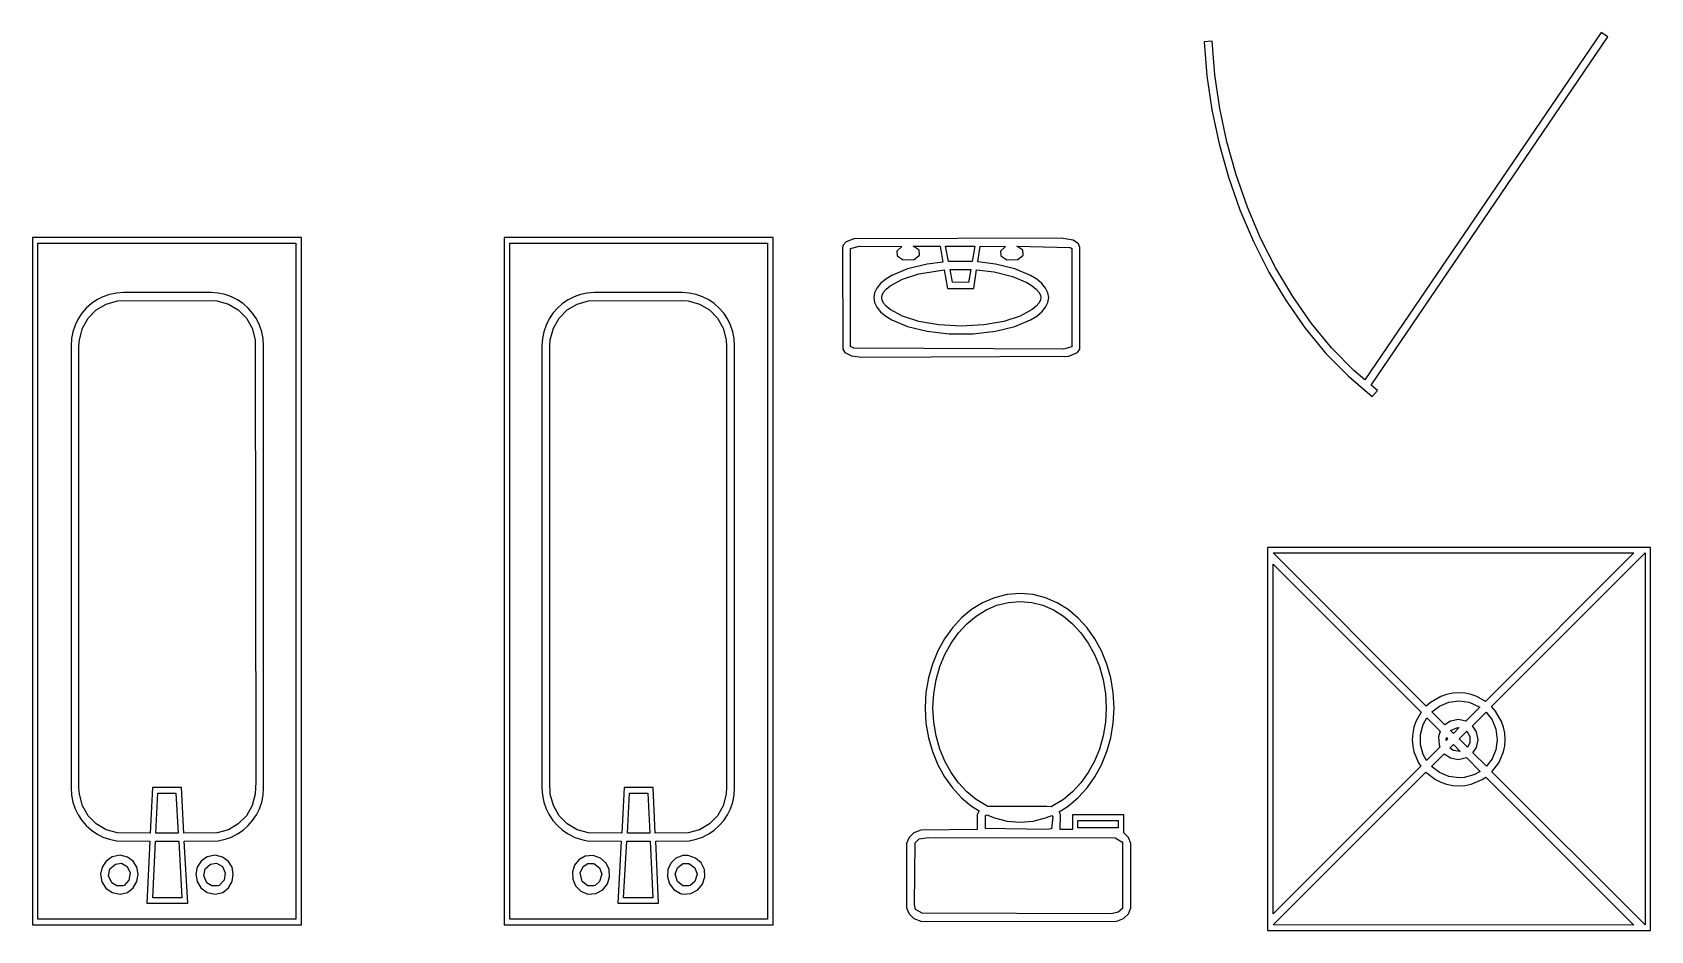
# Model space of a CAD drawing. Header units: metres. Extents: x -13 to 22, y -10.4 to 9.6.
# Drawn here: x -1.936 to 2.154, y -0.506 to 1.763 of the extents above; entities that cross this region are included whole.
import ezdxf

# ---------------------------------------------------------------- set-up
doc = ezdxf.new("R2010")
doc.units = ezdxf.units.M

msp = doc.modelspace()

# ---------------------------------------------------------------- linework, layer by layer
for p, q in [((2.02956, 1.76286), (1.43228, 0.884918)), ((2.0461, 1.75162), (2.02956, 1.76286)), ((1.04581, 1.74051), (1.02588, 1.73892)), ((1.02588, 1.73892), (1.03271, 1.65326)), ((1.0526, 1.6555), (1.04581, 1.74051)), ((1.44763, 0.871902), (2.0461, 1.75162)), ((1.03271, 1.65326), (1.04539, 1.56694)), ((1.06508, 1.57048), (1.0526, 1.6555)), ((1.04539, 1.56694), (1.06367, 1.48128)), ((1.08308, 1.48608), (1.06508, 1.57048)), ((1.06367, 1.48128), (1.08736, 1.3969)), ((1.10643, 1.40291), (1.08308, 1.48608)), ((1.08736, 1.3969), (1.1163, 1.31441)), ((1.13495, 1.32164), (1.10643, 1.40291)), ((1.1163, 1.31441), (1.1503, 1.23442)), ((1.16843, 1.24286), (1.13495, 1.32164)), ((-1.2562, 1.24463), (-1.93643, 1.24463)), ((-1.93643, 1.24463), (-1.93643, -0.491531)), ((-1.92229, -0.477402), (-1.92229, 1.23048)), ((-1.92229, 1.23048), (-1.27032, 1.23048)), ((-1.27032, 1.23048), (-1.27032, -0.477402)), ((-1.2562, -0.491531), (-1.2562, 1.24463)), ((-0.063553, 1.24463), (-0.74379, 1.24463)), ((-0.74379, 1.24463), (-0.74379, -0.491531)), ((-0.72966, -0.477402), (-0.72966, 1.23048)), ((-0.72966, 1.23048), (-0.077698, 1.23048)), ((-0.077698, 1.23048), (-0.077698, -0.477402)), ((-0.063553, -0.491531), (-0.063553, 1.24463)), ((0.121063, 1.23386), (0.113297, 1.22569)), ((0.140411, 1.24097), (0.121063, 1.23386)), ((0.664413, 1.24274), (0.140411, 1.24097)), ((0.694321, 1.23802), (0.664413, 1.24274)), ((0.708374, 1.22864), (0.694321, 1.23802)), ((0.711777, 1.21925), (0.708374, 1.22864)), ((1.1503, 1.23442), (1.18919, 1.15758)), ((1.20671, 1.16722), (1.16843, 1.24286)), ((0.113297, 1.22569), (0.111755, 1.21925)), ((0.111755, 1.21925), (0.112152, 0.962982)), ((0.13176, 0.96965), (0.132065, 1.21715)), ((0.132065, 1.21715), (0.154602, 1.22256)), ((0.154602, 1.22256), (0.261581, 1.22192)), ((0.261581, 1.22192), (0.24855, 1.21004)), ((0.24855, 1.21004), (0.249771, 1.19817)), ((0.249771, 1.19817), (0.264862, 1.18828)), ((0.264862, 1.18828), (0.292587, 1.18941)), ((0.305283, 1.21248), (0.290039, 1.22273)), ((0.290039, 1.22273), (0.358444, 1.22273)), ((0.292587, 1.18941), (0.306534, 1.20032)), ((0.306534, 1.20032), (0.305283, 1.21248)), ((0.358444, 1.22273), (0.365448, 1.18269)), ((0.371704, 1.22273), (0.445969, 1.22273)), ((0.379471, 1.18388), (0.371704, 1.22273)), ((0.445969, 1.22273), (0.439346, 1.18414)), ((0.453369, 1.18311), (0.45932, 1.22273)), ((0.45932, 1.22273), (0.523697, 1.22192)), ((0.523697, 1.22192), (0.510666, 1.21004)), ((0.510666, 1.21004), (0.511871, 1.19817)), ((0.511871, 1.19817), (0.526978, 1.18828)), ((0.526978, 1.18828), (0.554688, 1.18941)), ((0.567383, 1.21248), (0.552155, 1.22273)), ((0.552155, 1.22273), (0.68718, 1.21935)), ((0.554688, 1.18941), (0.568634, 1.20032)), ((0.568634, 1.20032), (0.567383, 1.21248)), ((0.68718, 1.21935), (0.691437, 1.21725)), ((0.691437, 1.21725), (0.691437, 0.968292)), ((0.711395, 0.962982), (0.711777, 1.21925)), ((0.236481, 1.14896), (0.220688, 1.13914)), ((0.27626, 1.16563), (0.236481, 1.14896)), ((0.262848, 1.13939), (0.304535, 1.15285)), ((0.325302, 1.17764), (0.27626, 1.16563)), ((0.304535, 1.15285), (0.368896, 1.16293)), ((0.365448, 1.18269), (0.325302, 1.17764)), ((0.368896, 1.16293), (0.37706, 1.11626)), ((0.439346, 1.18414), (0.379471, 1.18388)), ((0.383408, 1.16412), (0.435928, 1.16425)), ((0.389923, 1.13158), (0.383408, 1.16412)), ((0.435928, 1.16425), (0.430298, 1.13142)), ((0.443359, 1.11626), (0.450409, 1.1633)), ((0.450409, 1.1633), (0.494812, 1.15794)), ((0.498306, 1.17764), (0.453369, 1.18311)), ((0.494812, 1.15794), (0.541153, 1.14661)), ((0.547333, 1.16563), (0.498306, 1.17764)), ((0.541153, 1.14661), (0.57753, 1.13141)), ((0.587128, 1.14896), (0.547333, 1.16563)), ((0.602921, 1.13914), (0.587128, 1.14896)), ((1.18919, 1.15758), (1.23283, 1.08449)), ((1.24962, 1.09537), (1.20671, 1.16722)), ((-1.70602, 1.10561), (-1.72415, 1.10439)), ((-1.48434, 1.10561), (-1.70602, 1.10561)), ((-1.46645, 1.10439), (-1.48434, 1.10561)), ((-0.51564, 1.10561), (-0.533539, 1.10439)), ((-0.293961, 1.10561), (-0.51564, 1.10561)), ((-0.275833, 1.10439), (-0.293961, 1.10561)), ((0.192734, 1.10521), (0.190735, 1.09277)), ((0.198563, 1.11716), (0.192734, 1.10521)), ((0.207962, 1.12851), (0.198563, 1.11716)), ((0.220688, 1.13914), (0.207962, 1.12851)), ((0.211807, 1.09918), (0.215378, 1.10632)), ((0.215378, 1.10632), (0.222137, 1.11441)), ((0.222137, 1.11441), (0.232407, 1.12294)), ((0.232407, 1.12294), (0.262848, 1.13939)), ((0.37706, 1.11626), (0.443359, 1.11626)), ((0.430298, 1.13142), (0.389923, 1.13158)), ((0.57753, 1.13141), (0.591202, 1.12294)), ((0.591202, 1.12294), (0.601456, 1.11441)), ((0.601456, 1.11441), (0.608231, 1.10632)), ((0.615631, 1.12851), (0.602921, 1.13914)), ((0.608231, 1.10632), (0.611786, 1.09918)), ((0.625031, 1.11716), (0.615631, 1.12851)), ((0.630859, 1.10521), (0.625031, 1.11716)), ((0.632858, 1.09277), (0.630859, 1.10521)), ((-1.80002, 1.06633), (-1.81117, 1.05341)), ((-1.78732, 1.07768), (-1.80002, 1.06633)), ((-1.77324, 1.08733), (-1.78732, 1.07768)), ((-1.77498, 1.06195), (-1.75008, 1.07669)), ((-1.7579, 1.09509), (-1.77324, 1.08733)), ((-1.7415, 1.10083), (-1.7579, 1.09509)), ((-1.75008, 1.07669), (-1.72147, 1.08456)), ((-1.72415, 1.10439), (-1.7415, 1.10083)), ((-1.72147, 1.08456), (-1.48503, 1.08562)), ((-1.48503, 1.08562), (-1.46916, 1.08456)), ((-1.46916, 1.08456), (-1.44078, 1.07669)), ((-1.44925, 1.10083), (-1.46645, 1.10439)), ((-1.43292, 1.09509), (-1.44925, 1.10083)), ((-1.44078, 1.07669), (-1.41583, 1.06194)), ((-1.41762, 1.08733), (-1.43292, 1.09509)), ((-1.40352, 1.07768), (-1.41762, 1.08733)), ((-1.39076, 1.06633), (-1.40352, 1.07768)), ((-1.37953, 1.05341), (-1.39076, 1.06633)), ((-0.609222, 1.06633), (-0.620453, 1.05341)), ((-0.596466, 1.07768), (-0.609222, 1.06633)), ((-0.582367, 1.08733), (-0.596466, 1.07768)), ((-0.584152, 1.06194), (-0.559204, 1.07669)), ((-0.567062, 1.09509), (-0.582367, 1.08733)), ((-0.550735, 1.10083), (-0.567062, 1.09509)), ((-0.559204, 1.07669), (-0.530823, 1.08456)), ((-0.533539, 1.10439), (-0.550735, 1.10083)), ((-0.530823, 1.08456), (-0.294632, 1.08562)), ((-0.294632, 1.08562), (-0.278519, 1.08456)), ((-0.278519, 1.08456), (-0.249908, 1.07669)), ((-0.258484, 1.10083), (-0.275833, 1.10439)), ((-0.242081, 1.09509), (-0.258484, 1.10083)), ((-0.249908, 1.07669), (-0.225006, 1.06195)), ((-0.226746, 1.08733), (-0.242081, 1.09509)), ((-0.212662, 1.07768), (-0.226746, 1.08733)), ((-0.199966, 1.06633), (-0.212662, 1.07768)), ((-0.188812, 1.05341), (-0.199966, 1.06633)), ((0.190735, 1.09277), (0.192734, 1.08032)), ((0.192734, 1.08032), (0.198563, 1.06837)), ((0.198563, 1.06837), (0.207962, 1.05702)), ((0.210739, 1.09277), (0.211807, 1.09918)), ((0.211807, 1.08636), (0.210739, 1.09277)), ((0.215378, 1.07921), (0.211807, 1.08636)), ((0.222137, 1.07114), (0.215378, 1.07921)), ((0.232407, 1.06261), (0.222137, 1.07114)), ((0.601471, 1.07114), (0.591202, 1.06261)), ((0.608231, 1.07921), (0.601471, 1.07114)), ((0.611786, 1.08636), (0.608231, 1.07921)), ((0.611786, 1.09918), (0.612854, 1.09277)), ((0.612854, 1.09277), (0.611786, 1.08636)), ((0.615631, 1.05702), (0.625031, 1.06837)), ((0.625031, 1.06837), (0.630859, 1.08032)), ((0.630859, 1.08032), (0.632858, 1.09277)), ((1.23283, 1.08449), (1.28105, 1.01579)), ((1.29695, 1.02791), (1.24962, 1.09537)), ((-1.82828, 1.0235), (-1.83391, 1.00682)), ((-1.82065, 1.03908), (-1.82828, 1.0235)), ((-1.81117, 1.05341), (-1.82065, 1.03908)), ((-1.80978, 1.01588), (-1.79524, 1.04134)), ((-1.79524, 1.04134), (-1.77498, 1.06195)), ((-1.41583, 1.06194), (-1.39542, 1.04128)), ((-1.39542, 1.04128), (-1.38071, 1.01581)), ((-1.36996, 1.03908), (-1.37953, 1.05341)), ((-1.36226, 1.0235), (-1.36996, 1.03908)), ((-1.35654, 1.00682), (-1.36226, 1.0235)), ((-0.637726, 1.0235), (-0.643448, 1.00682)), ((-0.63002, 1.03908), (-0.637726, 1.0235)), ((-0.620453, 1.05341), (-0.63002, 1.03908)), ((-0.619278, 1.01581), (-0.604568, 1.04128)), ((-0.604568, 1.04128), (-0.584152, 1.06194)), ((-0.225006, 1.06195), (-0.204742, 1.04134)), ((-0.204742, 1.04134), (-0.190201, 1.01588)), ((-0.179337, 1.03908), (-0.188812, 1.05341)), ((-0.171707, 1.0235), (-0.179337, 1.03908)), ((-0.166077, 1.00682), (-0.171707, 1.0235)), ((0.207962, 1.05702), (0.220688, 1.04639)), ((0.220688, 1.04639), (0.236481, 1.03659)), ((0.262848, 1.04616), (0.232407, 1.06261)), ((0.236481, 1.03659), (0.27626, 1.01991)), ((0.304535, 1.03268), (0.262848, 1.04616)), ((0.35495, 1.0238), (0.304535, 1.03268)), ((0.411804, 1.02061), (0.35495, 1.0238)), ((0.468658, 1.0238), (0.411804, 1.02061)), ((0.519073, 1.03268), (0.468658, 1.0238)), ((0.560745, 1.04616), (0.519073, 1.03268)), ((0.547333, 1.01991), (0.587128, 1.03659)), ((0.591202, 1.06261), (0.560745, 1.04616)), ((0.587128, 1.03659), (0.602921, 1.04639)), ((0.602921, 1.04639), (0.615631, 1.05702)), ((1.34854, 0.965485), (1.29695, 1.02791)), ((-1.8374, 0.989182), (-1.83859, 0.970764)), ((-1.83391, 1.00682), (-1.8374, 0.989182)), ((-1.8186, 0.970123), (-1.81757, 0.986588)), ((-1.81757, 0.986588), (-1.80978, 1.01588)), ((-1.38071, 1.01581), (-1.37282, 0.986542)), ((-1.37282, 0.986542), (-1.37178, -0.130569)), ((-1.353, 0.989182), (-1.35654, 1.00682)), ((-1.35178, 0.970764), (-1.353, 0.989182)), ((-0.646988, 0.989182), (-0.648209, 0.970764)), ((-0.643448, 1.00682), (-0.646988, 0.989182)), ((-0.62822, 0.970108), (-0.627167, 0.986542)), ((-0.627167, 0.986542), (-0.619278, 1.01581)), ((-0.190201, 1.01588), (-0.182419, 0.986588)), ((-0.182419, 0.986588), (-0.181381, 0.970123)), ((-0.162582, 0.989182), (-0.166077, 1.00682)), ((-0.161392, 0.970764), (-0.162582, 0.989182)), ((0.27626, 1.01991), (0.325302, 1.0079)), ((0.325302, 1.0079), (0.381577, 1.00146)), ((0.381577, 1.00146), (0.442017, 1.00146)), ((0.442017, 1.00146), (0.498306, 1.0079)), ((0.498306, 1.0079), (0.547333, 1.01991)), ((1.28105, 1.01579), (1.33368, 0.952103)), ((-1.83859, 0.970764), (-1.83859, -0.145432)), ((-1.8186, -0.144775), (-1.8186, 0.970123)), ((-1.35178, -0.145432), (-1.35178, 0.970764)), ((-0.648209, 0.970764), (-0.648209, -0.145432)), ((-0.628204, -0.130569), (-0.62822, 0.970108)), ((-0.181381, 0.970123), (-0.181381, -0.144775)), ((-0.161392, -0.145432), (-0.161392, 0.970764)), ((0.112152, 0.962982), (0.117783, 0.954178)), ((0.117783, 0.954178), (0.134689, 0.945877)), ((0.139969, 0.965164), (0.13176, 0.96965)), ((0.134689, 0.945877), (0.160706, 0.942795)), ((0.670105, 0.962967), (0.139969, 0.965164)), ((0.160706, 0.942795), (0.683807, 0.944565)), ((0.691437, 0.968292), (0.670105, 0.962967)), ((0.683807, 0.944565), (0.705811, 0.954178)), ((0.705811, 0.954178), (0.711395, 0.962982)), ((1.33368, 0.952103), (1.39058, 0.894073)), ((1.40419, 0.908722), (1.34854, 0.965485)), ((1.43228, 0.884918), (1.40419, 0.908722)), ((1.39058, 0.894073), (1.45082, 0.843002)), ((1.46375, 0.858261), (1.44763, 0.871902)), ((1.45082, 0.843002), (1.46375, 0.858261)), ((2.15445, 0.461975), (1.18616, 0.461975)), ((1.18616, 0.461975), (1.18616, -0.506119)), ((2.15445, -0.506119), (2.15445, 0.461975)), ((1.2003, 0.44783), (2.11203, 0.44783)), ((1.5874, 0.060837), (1.2003, 0.44783)), ((1.2003, 0.41954), (1.57437, 0.045578)), ((1.2003, -0.463638), (1.2003, 0.41954)), ((2.11203, 0.44783), (1.737, 0.072906)), ((1.75244, 0.060059), (2.14032, 0.44783)), ((2.14032, 0.44783), (2.14032, -0.491928)), ((0.495712, 0.334763), (0.465652, 0.321945)), ((0.527588, 0.342758), (0.495712, 0.334763)), ((0.560883, 0.345505), (0.527588, 0.342758)), ((0.59346, 0.342743), (0.560883, 0.345505)), ((0.624741, 0.334717), (0.59346, 0.342743)), ((0.654312, 0.321884), (0.624741, 0.334717)), ((0.437729, 0.304749), (0.412186, 0.2836)), ((0.425919, 0.269073), (0.449371, 0.288498)), ((0.465652, 0.321945), (0.437729, 0.304749)), ((0.449371, 0.288498), (0.474854, 0.304184)), ((0.474854, 0.304184), (0.50209, 0.315811)), ((0.50209, 0.315811), (0.530853, 0.323029)), ((0.530853, 0.323029), (0.560852, 0.3255)), ((0.560852, 0.3255), (0.590118, 0.323029)), ((0.590118, 0.323029), (0.618256, 0.315811)), ((0.618256, 0.315811), (0.644989, 0.304184)), ((0.644989, 0.304184), (0.670059, 0.288498)), ((0.681824, 0.304672), (0.654312, 0.321884)), ((0.670059, 0.288498), (0.693192, 0.269073)), ((0.707031, 0.283524), (0.681824, 0.304672)), ((0.389282, 0.258911), (0.369232, 0.231049)), ((0.386139, 0.220352), (0.404755, 0.246246)), ((0.412186, 0.2836), (0.389282, 0.258911)), ((0.404755, 0.246246), (0.425919, 0.269073)), ((0.693192, 0.269073), (0.714127, 0.246246)), ((0.729675, 0.258835), (0.707031, 0.283524)), ((0.714127, 0.246246), (0.732574, 0.220352)), ((0.749512, 0.230988), (0.729675, 0.258835)), ((0.369232, 0.231049), (0.352295, 0.200394)), ((0.370316, 0.191742), (0.386139, 0.220352)), ((0.732574, 0.220352), (0.748276, 0.191742)), ((0.766327, 0.200348), (0.749512, 0.230988)), ((0.338669, 0.167267), (0.328629, 0.13205)), ((0.352295, 0.200394), (0.338669, 0.167267)), ((0.357574, 0.160721), (0.370316, 0.191742)), ((0.748276, 0.191742), (0.760956, 0.160721)), ((0.779861, 0.167252), (0.766327, 0.200348)), ((0.789856, 0.132034), (0.779861, 0.167252)), ((0.328629, 0.13205), (0.322418, 0.095047)), ((0.3423, 0.092835), (0.348145, 0.12764)), ((0.348145, 0.12764), (0.357574, 0.160721)), ((0.760956, 0.160721), (0.770355, 0.12764)), ((0.770355, 0.12764), (0.776184, 0.092835)), ((0.796066, 0.095032), (0.789856, 0.132034)), ((0.322418, 0.095047), (0.320282, 0.056625)), ((0.340286, 0.056625), (0.3423, 0.092835)), ((0.776184, 0.092835), (0.778183, 0.056625)), ((0.798187, 0.056625), (0.796066, 0.095032)), ((1.62404, 0.085251), (1.59776, 0.069946)), ((1.63869, 0.090302), (1.62404, 0.085251)), ((1.65414, 0.09343), (1.63869, 0.090302)), ((1.6703, 0.094498), (1.65414, 0.09343)), ((1.68602, 0.09343), (1.6703, 0.094498)), ((1.70113, 0.090302), (1.68602, 0.09343)), ((1.71548, 0.085251), (1.70113, 0.090302)), ((1.737, 0.072906), (1.71548, 0.085251)), ((0.320282, 0.056625), (0.322418, 0.018204)), ((0.3423, 0.020416), (0.340286, 0.056625)), ((0.778183, 0.056625), (0.776184, 0.020416)), ((0.796066, 0.018219), (0.798187, 0.056625)), ((1.57437, 0.045578), (1.56111, 0.022339)), ((1.59776, 0.069946), (1.5874, 0.060837)), ((1.60155, 0.046707), (1.62042, 0.061142)), ((1.63449, 0.013763), (1.60155, 0.046707)), ((1.62042, 0.061142), (1.64394, 0.070999)), ((1.64394, 0.070999), (1.67029, 0.074493)), ((1.67029, 0.074493), (1.69577, 0.07103)), ((1.72264, 0.058548), (1.68713, 0.023056)), ((1.69577, 0.07103), (1.72264, 0.058548)), ((1.70395, 0.011581), (1.73834, 0.045898)), ((1.73834, 0.045898), (1.75354, 0.026001)), ((1.76244, 0.048599), (1.75244, 0.060059)), ((1.77765, 0.022339), (1.76244, 0.048599)), ((0.322418, 0.018204), (0.328629, -0.018784)), ((0.348145, -0.014374), (0.3423, 0.020416)), ((0.776184, 0.020416), (0.770355, -0.014374)), ((0.789856, -0.018768), (0.796066, 0.018219)), ((1.55606, 0.00769), (1.55293, -0.007751)), ((1.56111, 0.022339), (1.55606, 0.00769)), ((1.57275, -0.010407), (1.57956, 0.014587)), ((1.57956, 0.014587), (1.58876, 0.031189)), ((1.58876, 0.031189), (1.62247, -0.002502)), ((1.64862, 0.022842), (1.63449, 0.013763)), ((1.66846, 0.02681), (1.64862, 0.022842)), ((1.64864, -0.000381), (1.66418, 0.006531)), ((1.67072, 0.006653), (1.65616, -0.007904)), ((1.66418, 0.006531), (1.67072, 0.006653)), ((1.68713, 0.023056), (1.66846, 0.02681)), ((1.71432, -0.004105), (1.70395, 0.011581)), ((1.75354, 0.026001), (1.76337, 0.002457)), ((1.76337, 0.002457), (1.76686, -0.023895)), ((1.78267, 0.00769), (1.77765, 0.022339)), ((1.7858, -0.007751), (1.78267, 0.00769)), ((0.328629, -0.018784), (0.338669, -0.054016)), ((0.357574, -0.047455), (0.348145, -0.014374)), ((0.770355, -0.014374), (0.760956, -0.047455)), ((0.779861, -0.053986), (0.789856, -0.018768)), ((1.55293, -0.007751), (1.55186, -0.023911)), ((1.55186, -0.023911), (1.55293, -0.039627)), ((1.55293, -0.039627), (1.55606, -0.054733)), ((1.57275, -0.036911), (1.57275, -0.010407)), ((1.5795, -0.061218), (1.57275, -0.036911)), ((1.62247, -0.002502), (1.61815, -0.017014)), ((1.61815, -0.017014), (1.61949, -0.037079)), ((1.61949, -0.037079), (1.62144, -0.042618)), ((1.63785, -0.026215), (1.63826, -0.018295)), ((1.64201, -0.022049), (1.63785, -0.026215)), ((1.63826, -0.018295), (1.64201, -0.022049)), ((1.64708, -0.045273), (1.65616, -0.036194)), ((1.65616, -0.007904), (1.64864, -0.000381)), ((1.65616, -0.036194), (1.67326, -0.053299)), ((1.67032, -0.022049), (1.68982, -0.002548)), ((1.69119, -0.042938), (1.67032, -0.022049)), ((1.68982, -0.002548), (1.69717, -0.01561)), ((1.6972, -0.031723), (1.69119, -0.042938)), ((1.69717, -0.01561), (1.6972, -0.031723)), ((1.71828, -0.023926), (1.71432, -0.004105)), ((1.71432, -0.043213), (1.71828, -0.023926)), ((1.76686, -0.023895), (1.7634, -0.049393)), ((1.78267, -0.054733), (1.7858, -0.039627)), ((1.78687, -0.023911), (1.7858, -0.007751)), ((1.7858, -0.039627), (1.78687, -0.023911)), ((0.338669, -0.054016), (0.352295, -0.087128)), ((0.370316, -0.078476), (0.357574, -0.047455)), ((0.386139, -0.107101), (0.370316, -0.078476)), ((0.748276, -0.078476), (0.732574, -0.107101)), ((0.760956, -0.047455), (0.748276, -0.078476)), ((0.766327, -0.087082), (0.779861, -0.053986)), ((1.55606, -0.054733), (1.56795, -0.082519)), ((1.58783, -0.076233), (1.5795, -0.061218)), ((1.62144, -0.042618), (1.58783, -0.076233)), ((1.60045, -0.091904), (1.63292, -0.059433)), ((1.63292, -0.059433), (1.64862, -0.069794)), ((1.65633, -0.051331), (1.64708, -0.045273)), ((1.64862, -0.069794), (1.66846, -0.073746)), ((1.67326, -0.053299), (1.65633, -0.051331)), ((1.66846, -0.073746), (1.68909, -0.069107)), ((1.68909, -0.069107), (1.7238, -0.103806)), ((1.70534, -0.057068), (1.71432, -0.043213)), ((1.73929, -0.091003), (1.70534, -0.057068)), ((1.75362, -0.072388), (1.73929, -0.091003)), ((1.7634, -0.049393), (1.75362, -0.072388)), ((1.77086, -0.082519), (1.78267, -0.054733)), ((0.352295, -0.087128), (0.369232, -0.117798)), ((0.369232, -0.117798), (0.389282, -0.145645)), ((0.404755, -0.13298), (0.386139, -0.107101)), ((0.732574, -0.107101), (0.714127, -0.13298)), ((0.729675, -0.145569), (0.749512, -0.117722)), ((0.749512, -0.117722), (0.766327, -0.087082)), ((1.57346, -0.090591), (1.2003, -0.463638)), ((1.2003, -0.491928), (1.58641, -0.10614)), ((1.56795, -0.082519), (1.57346, -0.090591)), ((1.58641, -0.10614), (1.61035, -0.124435)), ((1.62038, -0.107117), (1.60045, -0.091904)), ((1.64392, -0.116943), (1.62038, -0.107117)), ((1.67029, -0.120438), (1.64392, -0.116943)), ((1.68332, -0.119553), (1.67029, -0.120438)), ((1.70766, -0.112823), (1.68332, -0.119553)), ((1.7238, -0.103806), (1.70766, -0.112823)), ((1.72893, -0.124435), (1.73817, -0.118179)), ((1.73817, -0.118179), (2.11208, -0.491974)), ((1.75343, -0.105148), (1.77086, -0.082519)), ((2.14032, -0.491928), (1.75343, -0.105148)), ((-1.83859, -0.145432), (-1.8374, -0.163849)), ((-1.81757, -0.161255), (-1.8186, -0.144775)), ((-1.80978, -0.190552), (-1.81757, -0.161255)), ((-1.63289, -0.144821), (-1.63832, -0.260269)), ((-1.55974, -0.14476), (-1.63289, -0.144821)), ((-1.6241, -0.260269), (-1.61909, -0.159302)), ((-1.61909, -0.159302), (-1.57347, -0.159302)), ((-1.57347, -0.159302), (-1.56766, -0.260269)), ((-1.55341, -0.260269), (-1.55974, -0.14476)), ((-1.37282, -0.161209), (-1.38071, -0.190475)), ((-1.37178, -0.130569), (-1.37282, -0.161209)), ((-1.353, -0.163849), (-1.35178, -0.145432)), ((-0.648209, -0.145432), (-0.646988, -0.163849)), ((-0.627167, -0.161209), (-0.628204, -0.130569)), ((-0.619278, -0.190475), (-0.627167, -0.161209)), ((-0.440247, -0.14476), (-0.446579, -0.260269)), ((-0.367096, -0.144821), (-0.440247, -0.14476)), ((-0.432327, -0.260269), (-0.426514, -0.159302)), ((-0.426514, -0.159302), (-0.38089, -0.159302)), ((-0.38089, -0.159302), (-0.375885, -0.260269)), ((-0.361664, -0.260269), (-0.367096, -0.144821)), ((-0.182419, -0.161255), (-0.190201, -0.190552)), ((-0.181381, -0.144775), (-0.182419, -0.161255)), ((-0.162582, -0.163849), (-0.161392, -0.145432)), ((0.389282, -0.145645), (0.412186, -0.170349)), ((0.425919, -0.155807), (0.404755, -0.13298)), ((0.449371, -0.175232), (0.425919, -0.155807)), ((0.693192, -0.155807), (0.670059, -0.175232)), ((0.714127, -0.13298), (0.693192, -0.155807)), ((0.707031, -0.170258), (0.729675, -0.145569)), ((1.61035, -0.124435), (1.62404, -0.131226)), ((1.62404, -0.131226), (1.63869, -0.136246)), ((1.63869, -0.136246), (1.65414, -0.139374)), ((1.65414, -0.139374), (1.6703, -0.140442)), ((1.6703, -0.140442), (1.68602, -0.139374)), ((1.68602, -0.139374), (1.70114, -0.136246)), ((1.70114, -0.136246), (1.72893, -0.124435)), ((-1.8374, -0.163849), (-1.83391, -0.181473)), ((-1.83391, -0.181473), (-1.82828, -0.198166)), ((-1.82828, -0.198166), (-1.82065, -0.213745)), ((-1.79524, -0.216003), (-1.80978, -0.190552)), ((-1.38071, -0.190475), (-1.39542, -0.215942)), ((-1.36996, -0.213745), (-1.36226, -0.198166)), ((-1.36226, -0.198166), (-1.35654, -0.181473)), ((-1.35654, -0.181473), (-1.353, -0.163849)), ((-0.646988, -0.163849), (-0.643448, -0.181473)), ((-0.643448, -0.181473), (-0.637726, -0.198166)), ((-0.637726, -0.198166), (-0.63002, -0.213745)), ((-0.604568, -0.215942), (-0.619278, -0.190475)), ((-0.190201, -0.190552), (-0.204742, -0.216003)), ((-0.179337, -0.213745), (-0.171707, -0.198166)), ((-0.171707, -0.198166), (-0.166077, -0.181473)), ((-0.166077, -0.181473), (-0.162582, -0.163849)), ((0.412186, -0.170349), (0.437729, -0.191498)), ((0.437729, -0.191498), (0.456894, -0.203293)), ((0.478973, -0.192673), (0.449371, -0.175232)), ((0.456894, -0.203293), (0.451904, -0.21283)), ((0.628128, -0.192245), (0.478973, -0.192673)), ((0.639404, -0.193344), (0.628128, -0.192245)), ((0.670059, -0.175232), (0.639404, -0.193344)), ((0.658981, -0.205704), (0.681824, -0.191406)), ((0.681824, -0.191406), (0.707031, -0.170258)), ((-1.82065, -0.213745), (-1.81117, -0.228073)), ((-1.81117, -0.228073), (-1.80002, -0.240997)), ((-1.80002, -0.240997), (-1.78732, -0.25235)), ((-1.77498, -0.236603), (-1.79524, -0.216003)), ((-1.75008, -0.251358), (-1.77498, -0.236603)), ((-1.41583, -0.236588), (-1.44078, -0.251358)), ((-1.39542, -0.215942), (-1.41583, -0.236588)), ((-1.40352, -0.25235), (-1.39076, -0.240997)), ((-1.39076, -0.240997), (-1.37953, -0.228073)), ((-1.37953, -0.228073), (-1.36996, -0.213745)), ((-0.63002, -0.213745), (-0.620453, -0.228073)), ((-0.620453, -0.228073), (-0.609222, -0.240997)), ((-0.609222, -0.240997), (-0.596466, -0.25235)), ((-0.584152, -0.236588), (-0.604568, -0.215942)), ((-0.559204, -0.251358), (-0.584152, -0.236588)), ((-0.225006, -0.236603), (-0.249908, -0.251358)), ((-0.204742, -0.216003), (-0.225006, -0.236603)), ((-0.212662, -0.25235), (-0.199966, -0.240997)), ((-0.199966, -0.240997), (-0.188812, -0.228073)), ((-0.188812, -0.228073), (-0.179337, -0.213745)), ((0.451904, -0.21283), (0.452133, -0.250977)), ((0.473129, -0.215195), (0.476791, -0.213425)), ((0.473129, -0.248016), (0.473129, -0.215195)), ((0.476791, -0.213425), (0.495712, -0.221497)), ((0.495712, -0.221497), (0.527588, -0.229492)), ((0.527588, -0.229492), (0.560883, -0.232239)), ((0.560883, -0.232239), (0.59346, -0.229477)), ((0.59346, -0.229477), (0.624741, -0.221466)), ((0.624741, -0.221466), (0.641037, -0.215195)), ((0.643051, -0.218887), (0.639984, -0.248703)), ((0.641037, -0.215195), (0.643051, -0.218887)), ((0.662277, -0.21283), (0.658981, -0.205704)), ((0.662048, -0.250977), (0.662277, -0.21283)), ((0.822586, -0.213593), (0.692673, -0.213593)), ((0.692673, -0.213593), (0.692673, -0.250977)), ((0.706818, -0.246536), (0.706818, -0.227722)), ((0.706818, -0.227722), (0.808441, -0.227722)), ((0.808441, -0.227722), (0.808441, -0.246536)), ((0.822586, -0.259521), (0.822586, -0.213593)), ((-1.78732, -0.25235), (-1.77324, -0.261993)), ((-1.77324, -0.261993), (-1.75792, -0.269745)), ((-1.75792, -0.269745), (-1.7415, -0.275482)), ((-1.72147, -0.259232), (-1.75008, -0.251358)), ((-1.7415, -0.275482), (-1.72415, -0.279037)), ((-1.72415, -0.279037), (-1.63927, -0.280258)), ((-1.63832, -0.260269), (-1.72147, -0.259232)), ((-1.63927, -0.280258), (-1.64665, -0.43721)), ((-1.63217, -0.423431), (-1.62508, -0.280258)), ((-1.62508, -0.280258), (-1.5665, -0.280258)), ((-1.56766, -0.260269), (-1.6241, -0.260269)), ((-1.5665, -0.280258), (-1.55826, -0.423431)), ((-1.46916, -0.259232), (-1.55341, -0.260269)), ((-1.55231, -0.280258), (-1.46645, -0.279037)), ((-1.54372, -0.437149), (-1.55231, -0.280258)), ((-1.44078, -0.251358), (-1.46916, -0.259232)), ((-1.46645, -0.279037), (-1.44925, -0.275482)), ((-1.44925, -0.275482), (-1.43292, -0.269745)), ((-1.43292, -0.269745), (-1.41762, -0.261993)), ((-1.41762, -0.261993), (-1.40352, -0.25235)), ((-0.596466, -0.25235), (-0.582367, -0.261993)), ((-0.582367, -0.261993), (-0.567062, -0.269745)), ((-0.567062, -0.269745), (-0.550735, -0.275482)), ((-0.530823, -0.259232), (-0.559204, -0.251358)), ((-0.550735, -0.275482), (-0.533539, -0.279037)), ((-0.533539, -0.279037), (-0.447678, -0.280258)), ((-0.446579, -0.260269), (-0.530823, -0.259232)), ((-0.447678, -0.280258), (-0.456268, -0.437149)), ((-0.441727, -0.423431), (-0.433487, -0.280258)), ((-0.433487, -0.280258), (-0.374908, -0.280258)), ((-0.375885, -0.260269), (-0.432327, -0.260269)), ((-0.374908, -0.280258), (-0.367813, -0.423431)), ((-0.278519, -0.259232), (-0.361664, -0.260269)), ((-0.360718, -0.280258), (-0.275833, -0.279037)), ((-0.353333, -0.43721), (-0.360718, -0.280258)), ((-0.249908, -0.251358), (-0.278519, -0.259232)), ((-0.275833, -0.279037), (-0.258484, -0.275482)), ((-0.258484, -0.275482), (-0.242065, -0.269745)), ((-0.242065, -0.269745), (-0.226746, -0.261993)), ((-0.226746, -0.261993), (-0.212662, -0.25235)), ((0.279663, -0.270966), (0.273682, -0.286224)), ((0.273682, -0.286224), (0.273682, -0.448318)), ((0.29187, -0.259308), (0.279663, -0.270966)), ((0.309174, -0.252396), (0.29187, -0.259308)), ((0.293259, -0.440399), (0.294937, -0.284409)), ((0.294937, -0.284409), (0.305679, -0.274506)), ((0.305679, -0.274506), (0.329224, -0.270981)), ((0.452133, -0.250977), (0.309174, -0.252396)), ((0.329224, -0.270981), (0.800797, -0.271942)), ((0.627914, -0.250961), (0.473129, -0.248016)), ((0.639984, -0.248703), (0.627914, -0.250961)), ((0.692673, -0.250977), (0.662048, -0.250977)), ((0.808441, -0.246536), (0.706818, -0.246536)), ((0.800797, -0.271942), (0.817947, -0.282211)), ((0.817947, -0.282211), (0.819229, -0.284409)), ((0.819229, -0.284409), (0.819199, -0.450439)), ((0.834488, -0.270966), (0.822586, -0.259521)), ((0.840485, -0.286224), (0.834488, -0.270966)), ((0.840485, -0.448318), (0.840485, -0.286224)), ((-1.73448, -0.319855), (-1.75012, -0.330475)), ((-1.71458, -0.315872), (-1.73448, -0.319855)), ((-1.69592, -0.320282), (-1.71458, -0.315872)), ((-1.68163, -0.33107), (-1.69592, -0.320282)), ((-1.49434, -0.319946), (-1.5098, -0.330872)), ((-1.47447, -0.315872), (-1.49434, -0.319946)), ((-1.45543, -0.320236), (-1.47447, -0.315872)), ((-1.44087, -0.331284), (-1.45543, -0.320236)), ((-0.554871, -0.327057), (-0.565796, -0.340958)), ((-0.538574, -0.317871), (-0.554871, -0.327057)), ((-0.518509, -0.316345), (-0.538574, -0.317871)), ((-0.499893, -0.322952), (-0.518509, -0.316345)), ((-0.486298, -0.335571), (-0.499893, -0.322952)), ((-0.309372, -0.323334), (-0.322052, -0.335617)), ((-0.291916, -0.316406), (-0.309372, -0.323334)), ((-0.278366, -0.31633), (-0.291916, -0.316406)), ((-0.25975, -0.322769), (-0.278366, -0.31633)), ((-0.245819, -0.335114), (-0.25975, -0.322769)), ((-1.76031, -0.345612), (-1.76407, -0.363571)), ((-1.76407, -0.363571), (-1.7606, -0.382629)), ((-1.75012, -0.330475), (-1.76031, -0.345612)), ((-1.74382, -0.367783), (-1.74033, -0.350281)), ((-1.73592, -0.385223), (-1.74382, -0.367783)), ((-1.74033, -0.350281), (-1.72665, -0.338257)), ((-1.72665, -0.338257), (-1.71124, -0.336151)), ((-1.71124, -0.336151), (-1.6964, -0.344559)), ((-1.6964, -0.344559), (-1.68889, -0.360199)), ((-1.68889, -0.360199), (-1.69228, -0.379013)), ((-1.67224, -0.345871), (-1.68163, -0.33107)), ((-1.66866, -0.363571), (-1.67224, -0.345871)), ((-1.67197, -0.382385), (-1.66866, -0.363571)), ((-1.51945, -0.3461), (-1.52283, -0.363571)), ((-1.52283, -0.363571), (-1.51971, -0.382172)), ((-1.5098, -0.330872), (-1.51945, -0.3461)), ((-1.50261, -0.367783), (-1.49936, -0.350281)), ((-1.49522, -0.385223), (-1.50261, -0.367783)), ((-1.49936, -0.350281), (-1.48633, -0.338257)), ((-1.48633, -0.338257), (-1.47086, -0.336151)), ((-1.47086, -0.336151), (-1.45583, -0.344559)), ((-1.45583, -0.344559), (-1.44872, -0.360199)), ((-1.44872, -0.360199), (-1.45187, -0.379013)), ((-1.43176, -0.346268), (-1.44087, -0.331284)), ((-1.4285, -0.363571), (-1.43176, -0.346268)), ((-1.43152, -0.382004), (-1.4285, -0.363571)), ((-0.565796, -0.340958), (-0.571106, -0.357681)), ((-0.571106, -0.357681), (-0.570129, -0.376083)), ((-0.55127, -0.360199), (-0.544159, -0.344559)), ((-0.54631, -0.382278), (-0.55127, -0.360199)), ((-0.544159, -0.344559), (-0.532623, -0.33696)), ((-0.532623, -0.33696), (-0.517288, -0.33696)), ((-0.517288, -0.33696), (-0.502502, -0.347305)), ((-0.502502, -0.347305), (-0.497162, -0.363678)), ((-0.497162, -0.363678), (-0.502502, -0.382278)), ((-0.478683, -0.351776), (-0.486298, -0.335571)), ((-0.477509, -0.36998), (-0.478683, -0.351776)), ((-0.329681, -0.351517), (-0.330948, -0.370132)), ((-0.322052, -0.335617), (-0.329681, -0.351517)), ((-0.31134, -0.363678), (-0.305817, -0.347305)), ((-0.305817, -0.382278), (-0.31134, -0.363678)), ((-0.305817, -0.347305), (-0.292099, -0.33696)), ((-0.292099, -0.33696), (-0.277054, -0.33696)), ((-0.277054, -0.33696), (-0.261673, -0.347305)), ((-0.261673, -0.347305), (-0.25592, -0.363678)), ((-0.25592, -0.363678), (-0.261673, -0.382278)), ((-0.237625, -0.351379), (-0.245819, -0.335114)), ((-0.236313, -0.370178), (-0.237625, -0.351379)), ((-1.7606, -0.382629), (-1.75056, -0.398834)), ((-1.75056, -0.398834), (-1.73466, -0.410141)), ((-1.72293, -0.393143), (-1.73592, -0.385223)), ((-1.70789, -0.393143), (-1.72293, -0.393143)), ((-1.7047, -0.391815), (-1.70789, -0.393143)), ((-1.69228, -0.379013), (-1.7047, -0.391815)), ((-1.69572, -0.409698), (-1.6812, -0.398224)), ((-1.6812, -0.398224), (-1.67197, -0.382385)), ((-1.51971, -0.382172), (-1.51022, -0.398438)), ((-1.51022, -0.398438), (-1.49454, -0.410049)), ((-1.4827, -0.393143), (-1.49522, -0.385223)), ((-1.46736, -0.393143), (-1.4827, -0.393143)), ((-1.46408, -0.391815), (-1.46736, -0.393143)), ((-1.45187, -0.379013), (-1.46408, -0.391815)), ((-1.45522, -0.40976), (-1.44046, -0.39801)), ((-1.44046, -0.39801), (-1.43152, -0.382004)), ((-0.570129, -0.376083), (-0.563156, -0.393036)), ((-0.563156, -0.393036), (-0.550308, -0.406479)), ((-0.550308, -0.406479), (-0.532181, -0.413727)), ((-0.532623, -0.393143), (-0.54631, -0.382278)), ((-0.517288, -0.393143), (-0.532623, -0.393143)), ((-0.513657, -0.391815), (-0.517288, -0.393143)), ((-0.502502, -0.382278), (-0.513657, -0.391815)), ((-0.51178, -0.412369), (-0.494339, -0.402985)), ((-0.494339, -0.402985), (-0.482727, -0.387939)), ((-0.482727, -0.387939), (-0.477509, -0.36998)), ((-0.330948, -0.370132), (-0.325562, -0.388046)), ((-0.325562, -0.388046), (-0.314514, -0.402634)), ((-0.314514, -0.402634), (-0.298325, -0.412155)), ((-0.292099, -0.393143), (-0.305817, -0.382278)), ((-0.277054, -0.393143), (-0.292099, -0.393143)), ((-0.273346, -0.391815), (-0.277054, -0.393143)), ((-0.261673, -0.382278), (-0.273346, -0.391815)), ((-0.271652, -0.412399), (-0.25412, -0.403275)), ((-0.25412, -0.403275), (-0.24202, -0.388428)), ((-0.24202, -0.388428), (-0.236313, -0.370178)), ((-1.73466, -0.410141), (-1.71458, -0.414246)), ((-1.71458, -0.414246), (-1.69572, -0.409698)), ((-1.64665, -0.43721), (-1.54372, -0.437149)), ((-1.55826, -0.423431), (-1.63217, -0.423431)), ((-1.49454, -0.410049), (-1.47447, -0.414246)), ((-1.47447, -0.414246), (-1.45522, -0.40976)), ((-0.532181, -0.413727), (-0.51178, -0.412369)), ((-0.456268, -0.437149), (-0.353333, -0.43721)), ((-0.367813, -0.423431), (-0.441727, -0.423431)), ((-0.298325, -0.412155), (-0.291946, -0.413712)), ((-0.291946, -0.413712), (-0.271652, -0.412399)), ((0.273682, -0.448318), (0.279663, -0.463837)), ((0.296204, -0.452591), (0.293259, -0.440399)), ((0.834488, -0.463837), (0.840485, -0.448318)), ((-1.27032, -0.477402), (-1.92229, -0.477402)), ((-0.077698, -0.477402), (-0.72966, -0.477402)), ((0.279663, -0.463837), (0.29187, -0.475327)), ((0.29187, -0.475327), (0.309174, -0.481995)), ((0.313171, -0.462402), (0.296204, -0.452591)), ((0.309174, -0.481995), (0.322998, -0.483337)), ((0.79068, -0.463348), (0.313171, -0.462402)), ((0.322998, -0.483337), (0.804977, -0.481995)), ((0.808716, -0.459946), (0.79068, -0.463348)), ((0.804977, -0.481995), (0.822296, -0.475327)), ((0.819199, -0.450439), (0.808716, -0.459946)), ((0.822296, -0.475327), (0.834488, -0.463837)), ((-1.93643, -0.491531), (-1.2562, -0.491531)), ((-0.74379, -0.491531), (-0.063553, -0.491531)), ((1.18616, -0.506119), (2.15445, -0.506119)), ((2.11208, -0.491974), (1.2003, -0.491928))]:
    msp.add_line(p, q)

doc.saveas('drawing.dxf')
